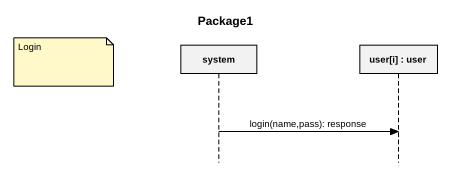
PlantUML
@startuml
title Package1
hide footbox
participant system
participant "user[i] : user" as user_i_user

note left of system : Login
system -> user_i_user : login(name,pass): response
@enduml
